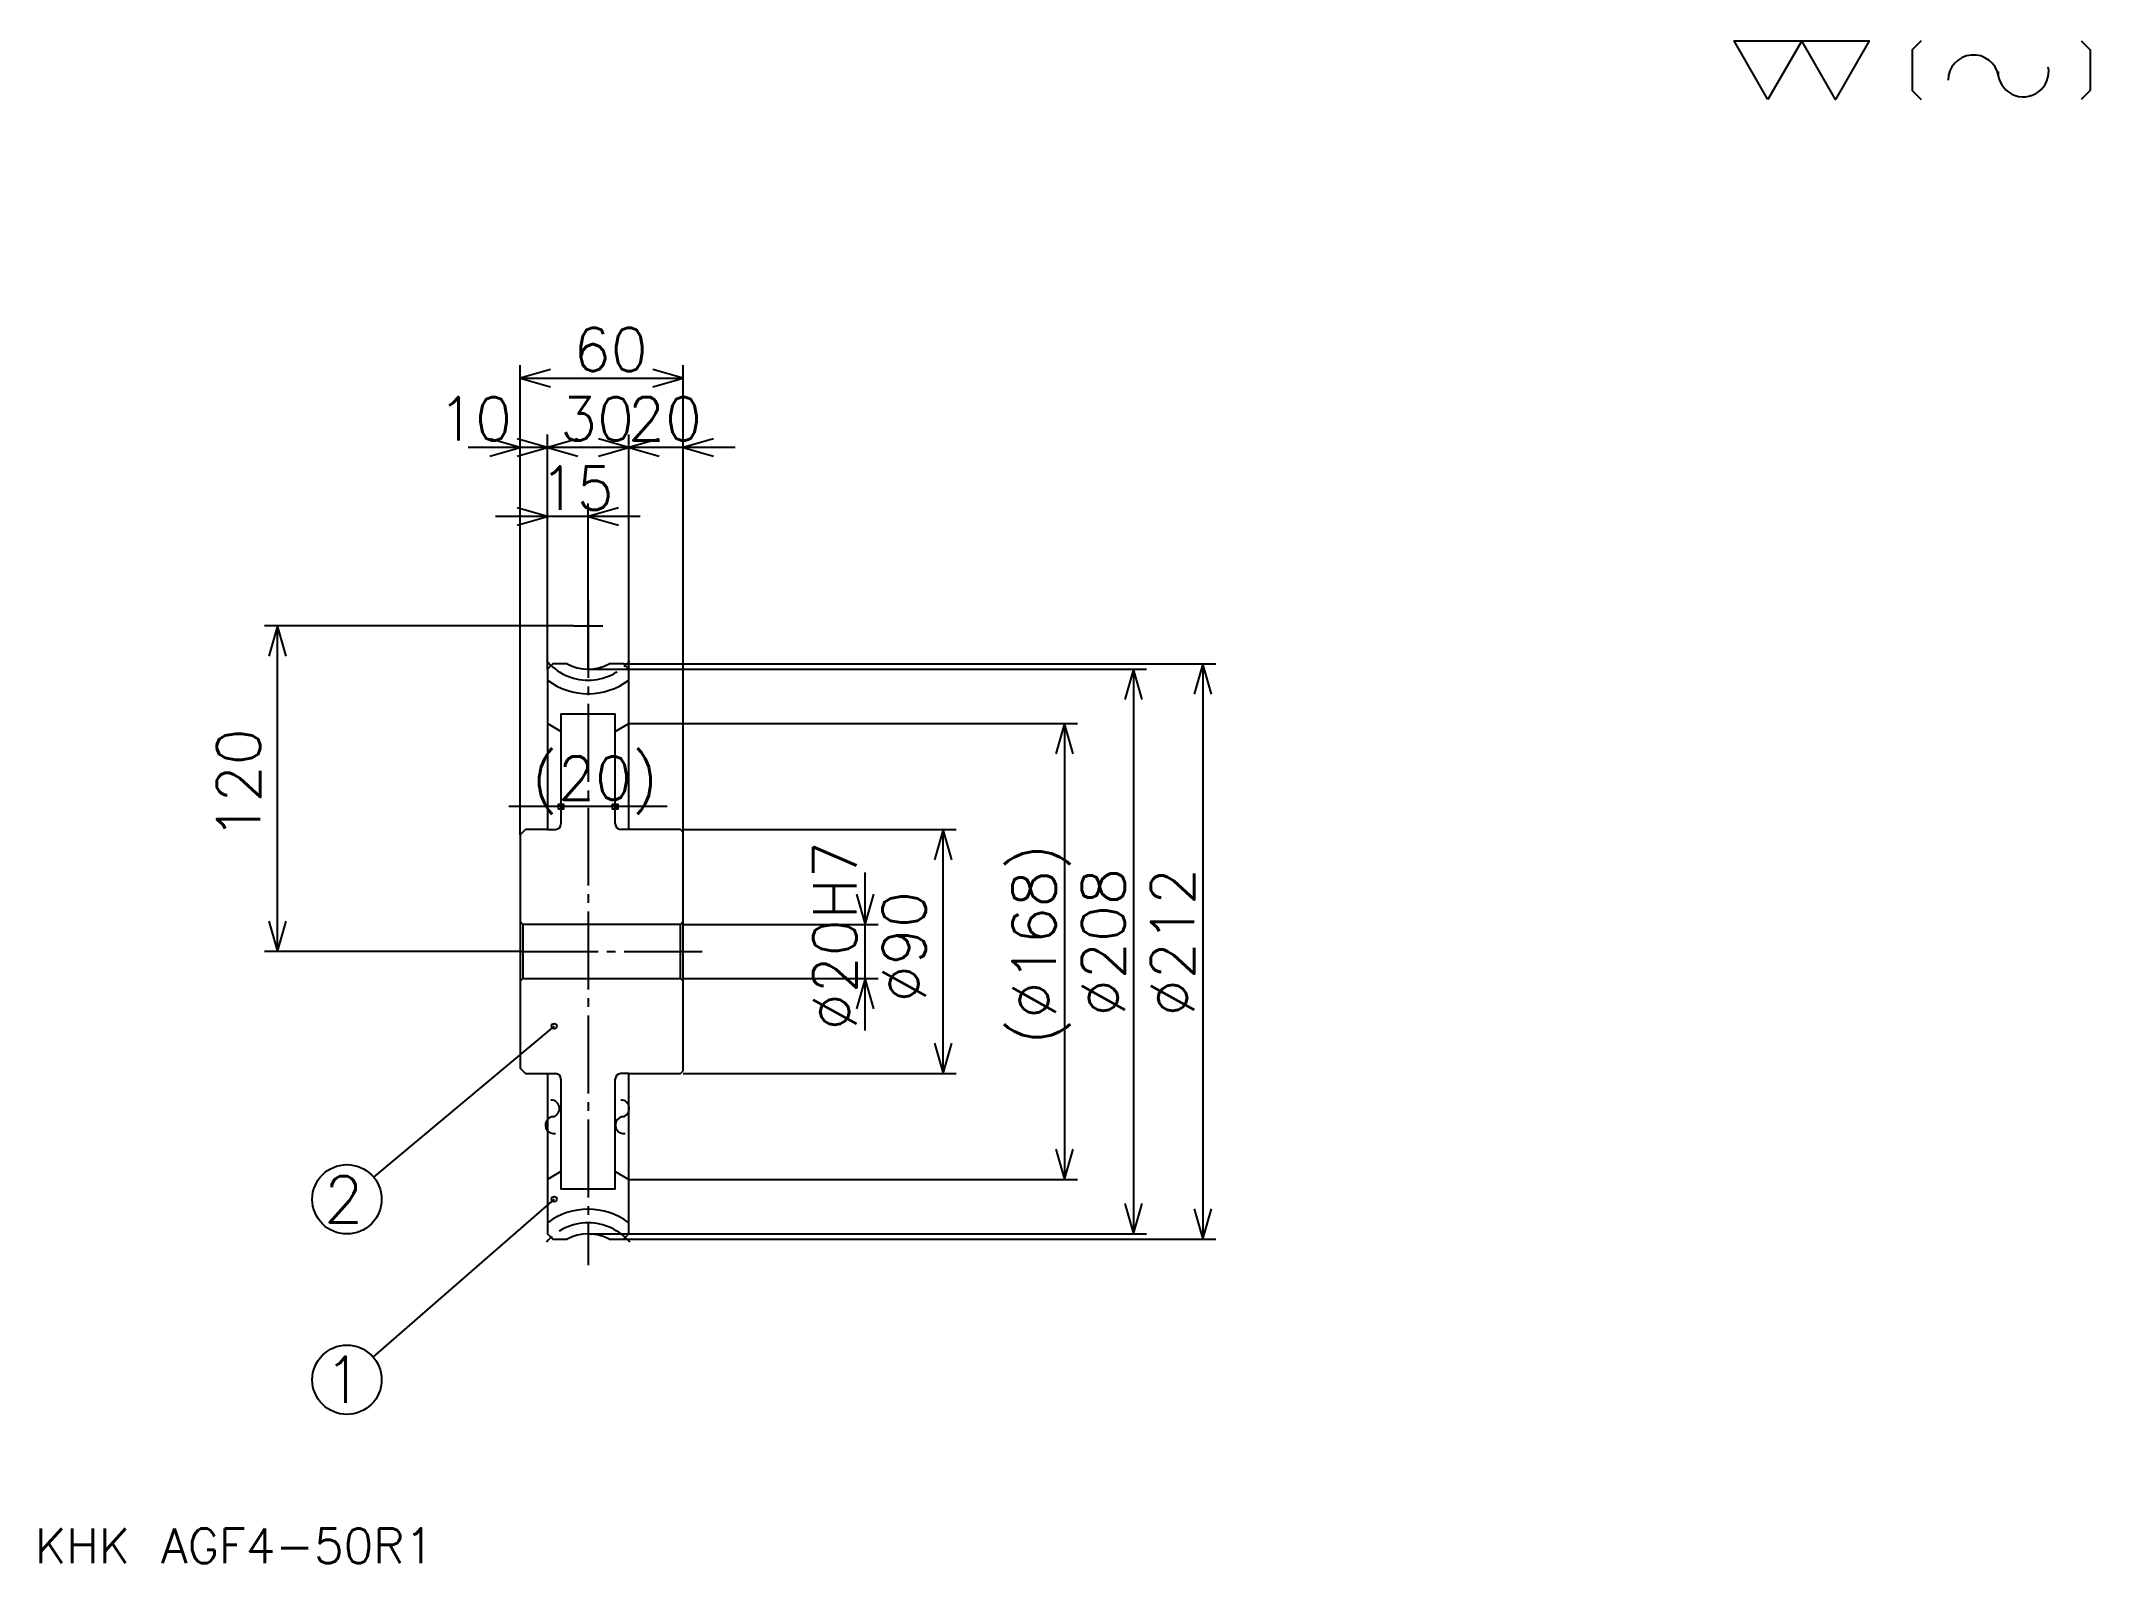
# Model space of a CAD drawing. Extents: x 34 to 789, y 35 to 596.
import ezdxf

# ---------------------------------------------------------------- set-up
doc = ezdxf.new("R2010")
doc.units = 0
doc.linetypes.add('DASHDOT', pattern=[38.297871, 28.723404, -3.191489, 3.191489, -3.191489])
doc.layers.get('0').update_dxf_attribs({"linetype": 'CONTINUOUS'})
doc.layers.add('DASHDOT', color=6, linetype='DASHDOT')
doc.styles.add('KANJI', font='TXT', dxfattribs={"bigfont": 'BIGFONT'})

msp = doc.modelspace()

# ---------------------------------------------------------------- linework, layer by layer
at = {"color": 5}
for p, q in [((210.638306, 366.48938), (210.638306, 476.595764)), ((270.638306, 366.48938), (270.638306, 476.595764)), ((210.638306, 471.808533), (270.638306, 471.808533)), ((239.787247, 446.276611), (191.489365, 446.276611)), ((269.787231, 446.276611), (201.489365, 446.276611)), ((220.638306, 366.48938), (220.638306, 451.063843)), ((289.787231, 446.276611), (231.489365, 446.276611)), ((250.638306, 366.48938), (250.638306, 451.063843)), ((235.638306, 380.48938), (235.638306, 425.531921)), ((254.787247, 420.74469), (201.489365, 420.74469)), ((230.212769, 380.48938), (116.489365, 380.48938)), ((121.276604, 260.48938), (121.276604, 380.48938)), ((235.638306, 364.48938), (235.638306, 380.48938)), ((210.638306, 303.48938), (210.638306, 366.48938)), ((220.638306, 364.48938), (220.638306, 366.48938)), ((235.638306, 364.48938), (270.638306, 364.48938)), ((248.638306, 366.48938), (270.638306, 366.48938)), ((250.638306, 364.48938), (250.638306, 366.48938)), ((270.638306, 366.48938), (466.914917, 366.48938)), ((270.638306, 304.48938), (270.638306, 366.48938)), ((270.638306, 364.48938), (441.382996, 364.48938)), ((436.595764, 364.48938), (436.595764, 156.48938)), ((462.127686, 366.48938), (462.127686, 154.48938)), ((250.638306, 344.48938), (270.638306, 344.48938)), ((270.638306, 344.48938), (415.851074, 344.48938)), ((411.063843, 344.48938), (411.063843, 176.48938)), ((264.787231, 313.872375), (206.489365, 313.872375)), ((270.638306, 305.48938), (371.170227, 305.48938)), ((366.382996, 215.48938), (366.382996, 305.48938)), ((337.659576, 231.340439), (337.659576, 289.638306)), ((270.638306, 270.48938), (342.446838, 270.48938)), ((210.638306, 260.48938), (116.489372, 260.48938)), ((270.638306, 250.48938), (342.446838, 250.48938)), ((223.138306, 232.98938), (156.601593, 177.348938)), ((270.638306, 215.48938), (371.170227, 215.48938)), ((250.638306, 176.48938), (270.638306, 176.48938)), ((270.638306, 176.48938), (415.851074, 176.48938)), ((223.138306, 169.23938), (156.428909, 111.051117)), ((235.638306, 156.48938), (270.638306, 156.48938)), ((248.638306, 154.48938), (270.638306, 154.48938)), ((270.638306, 156.48938), (441.382996, 156.48938)), ((270.638306, 154.48938), (466.914917, 154.48938))]:
    msp.add_line(p, q, dxfattribs=at)
at = {"color": 4}
for p, q in [((225.638306, 341.602631), (220.638306, 344.48938)), ((245.638306, 341.602631), (250.638306, 344.48938)), ((220.638306, 305.48938), (223.638306, 305.48938)), ((250.638306, 305.48938), (247.638306, 305.48938)), ((270.638306, 271.48938), (269.638306, 270.48938)), ((210.638306, 249.48938), (211.638306, 250.48938)), ((270.638306, 249.48938), (269.638306, 250.48938)), ((220.638306, 215.48938), (223.638306, 215.48938)), ((250.638306, 215.48938), (247.638306, 215.48938)), ((225.638306, 179.376129), (220.638306, 176.48938)), ((245.638306, 179.376129), (250.638306, 176.48938))]:
    msp.add_line(p, q, dxfattribs=at)
at = {"color": 7}
for points in [[(670.212769, 574.468079), (657.76593, 596.042542), (707.553223, 596.042542), (695.106384, 574.468079), (682.659607, 596.042542), (670.212769, 574.468079)], [(726.638306, 596.042542), (723.319153, 592.723389), (723.319153, 577.787231), (726.638306, 574.468079)], [(785.553223, 596.042542), (788.872314, 592.723389), (788.872314, 577.787231), (785.553223, 574.468079)]]:
    msp.add_lwpolyline(points, dxfattribs=at)
at = {"color": 5}
for points in [[(221.808517, 475), (210.638306, 471.808533), (221.808517, 468.617065)], [(259.468079, 468.617065), (270.638306, 471.808533), (259.468079, 475)], [(199.468094, 443.085144), (210.638306, 446.276611), (199.468094, 449.468079)], [(209.468094, 443.085144), (220.638306, 446.276611), (209.468094, 449.468079)], [(231.808517, 449.468079), (220.638306, 446.276611), (231.808517, 443.085144)], [(239.468094, 443.085144), (250.638306, 446.276611), (239.468094, 449.468079)], [(261.808533, 449.468079), (250.638306, 446.276611), (261.808533, 443.085144)], [(281.808533, 449.468079), (270.638306, 446.276611), (281.808533, 443.085144)], [(209.468094, 417.553223), (220.638306, 420.74469), (209.468094, 423.936157)], [(246.808517, 423.936157), (235.638306, 420.74469), (246.808517, 417.553223)], [(124.468094, 369.319153), (121.276604, 380.48938), (118.085114, 369.319153)], [(439.787231, 353.319153), (436.595764, 364.48938), (433.404266, 353.319153)], [(465.319153, 355.319153), (462.127686, 366.48938), (458.936188, 355.319153)], [(414.25531, 333.319153), (411.063843, 344.48938), (407.872375, 333.319153)], [(225.638306, 313.872375), (224.680862, 314.829803), (226.595749, 314.829803), (226.595749, 312.914917), (224.680862, 312.914917), (224.680862, 314.829803), (225.638306, 313.872375), (226.595749, 312.914917), (226.595749, 314.829803), (225.638306, 313.872375)], [(245.638306, 313.872375), (244.680862, 314.829803), (246.595749, 314.829803), (246.595749, 312.914917), (244.680862, 312.914917), (244.680862, 314.829803), (245.638306, 313.872375), (246.595749, 312.914917), (246.595749, 314.829803), (245.638306, 313.872375)], [(369.574463, 294.319153), (366.382996, 305.48938), (363.191528, 294.319153)], [(334.468079, 281.659607), (337.659576, 270.48938), (340.851074, 281.659607)], [(118.085114, 271.659607), (121.276604, 260.48938), (124.468094, 271.659607)], [(340.851074, 239.319168), (337.659576, 250.48938), (334.468079, 239.319168)], [(363.191528, 226.659592), (366.382996, 215.48938), (369.574463, 226.659592)], [(407.872375, 187.659592), (411.063843, 176.48938), (414.25531, 187.659592)], [(433.404266, 167.659592), (436.595764, 156.48938), (439.787231, 167.659592)], [(458.936188, 165.659592), (462.127686, 154.48938), (465.319153, 165.659592)]]:
    msp.add_lwpolyline(points, dxfattribs=at)
at = {"color": 4}
for points in [[(227.892334, 366.48938), (222.638306, 366.48938), (220.638306, 364.48938), (220.638306, 360.48938), (220.638306, 305.48938), (212.638306, 305.48938), (210.638306, 303.48938), (210.638306, 249.48938)], [(270.638306, 216.48938), (270.638306, 304.48938), (269.638306, 305.48938), (250.638306, 305.48938), (250.638306, 364.48938), (248.638306, 366.48938), (243.384277, 366.48938)], [(245.638306, 307.48938), (245.638306, 347.98938), (225.638306, 347.98938), (225.638306, 307.48938)], [(210.638306, 271.48938), (211.638306, 270.48938), (211.638306, 250.48938), (269.638306, 250.48938), (269.638306, 270.48938), (211.638306, 270.48938)], [(210.638306, 249.48938), (210.638306, 217.48938), (212.638306, 215.48938), (220.638306, 215.48938), (220.638306, 156.48938), (222.638306, 154.48938), (227.892334, 154.48938)], [(225.638306, 213.48938), (225.638306, 172.98938), (245.638306, 172.98938), (245.638306, 213.48938)], [(243.384277, 154.48938), (248.638306, 154.48938), (250.638306, 156.48938), (250.638306, 215.48938), (269.638306, 215.48938), (270.638306, 216.48938)]]:
    msp.add_lwpolyline(points, dxfattribs=at)
at = {"color": 5}
for centre, radius in [((223.138306, 232.98938), 0.957447), ((146.808517, 169.159592), 12.765957), ((223.138306, 169.23938), 0.957447), ((146.808517, 102.659592), 12.765957)]:
    msp.add_circle(centre, radius, dxfattribs=at)
at = {"color": 7}
for centre, radius, start, end in [((745.930847, 581.559814), 9.335107, 10, 180), ((764.317444, 584.80188), 9.335107, 180, 10), ((221.954346, 202.627686), 3.111702, 280, 90), ((247.699036, 202.627686), 3.111702, 280, 90), ((223.035034, 196.498825), 3.111702, 90, 280), ((248.779709, 196.498825), 3.111702, 90, 280)]:
    msp.add_arc(centre, radius, start, end, dxfattribs=at)
at = {"color": 4}
for centre, radius, start, end in [((235.638306, 380.48938), 16, 241.044977381, 298.955027421), ((235.638306, 380.48938), 25, 233.130103174, 306.869896826), ((223.638306, 307.48938), 2, 270, 0), ((247.638306, 307.48938), 2, 180, 270), ((223.638306, 213.48938), 2, 0, 90), ((247.638306, 213.48938), 2, 90, 180), ((235.638306, 140.48938), 25, 53.130103174, 126.869896826), ((235.638306, 140.48938), 16, 61.044972579, 118.955022619)]:
    msp.add_arc(centre, radius, start, end, dxfattribs=at)
at = {"layer": 'DASHDOT', "color": 7}
for p, q in [((235.638306, 390.063843), (235.638306, 144.914917)), ((230.212769, 380.48938), (241.063843, 380.48938)), ((210.638306, 260.48938), (280.212769, 260.48938))]:
    msp.add_line(p, q, dxfattribs=at)
for centre, start, end in [((235.638306, 380.48938), 219.999998481, 320.000001519), ((235.638306, 140.48938), 39.999998481, 140.000001519)]:
    msp.add_arc(centre, 20, start, end, dxfattribs=at)

# ---------------------------------------------------------------- texts
at = {"color": 7, "style": 'KANJI'}
for s, height, p in [('60', 15.957447, (230.265961, 474.361725)), ('10', 15.957447, (180.319153, 448.829803)), ('30', 15.957447, (225.265961, 448.829803)), ('20', 15.957447, (250.265961, 448.829803)), ('15', 15.957447, (217.765961, 423.297882)), ('(20)', 15.957447, (214.893631, 316.425537)), ('2', 17.021277, (138.297882, 160.648956)), ('1', 17.021277, (138.297882, 94.148956)), ('KHK AGF4-50R1', 12.765957, (31.914894, 35.106384))]:
    msp.add_text(s, height=height, dxfattribs=at).set_placement(p)
for s, p in [('120', (114.893623, 301.73938)), ('%%c20H7', (334.468079, 231.367035)), ('(%%c168)', (407.872375, 226.180878)), ('%%c208', (433.404266, 236.553207)), ('%%c212', (458.936188, 236.553207)), ('%%c90', (360, 241.73938))]:
    msp.add_text(s, height=15.957447, rotation=90, dxfattribs=at).set_placement(p)

doc.saveas('drawing.dxf')
